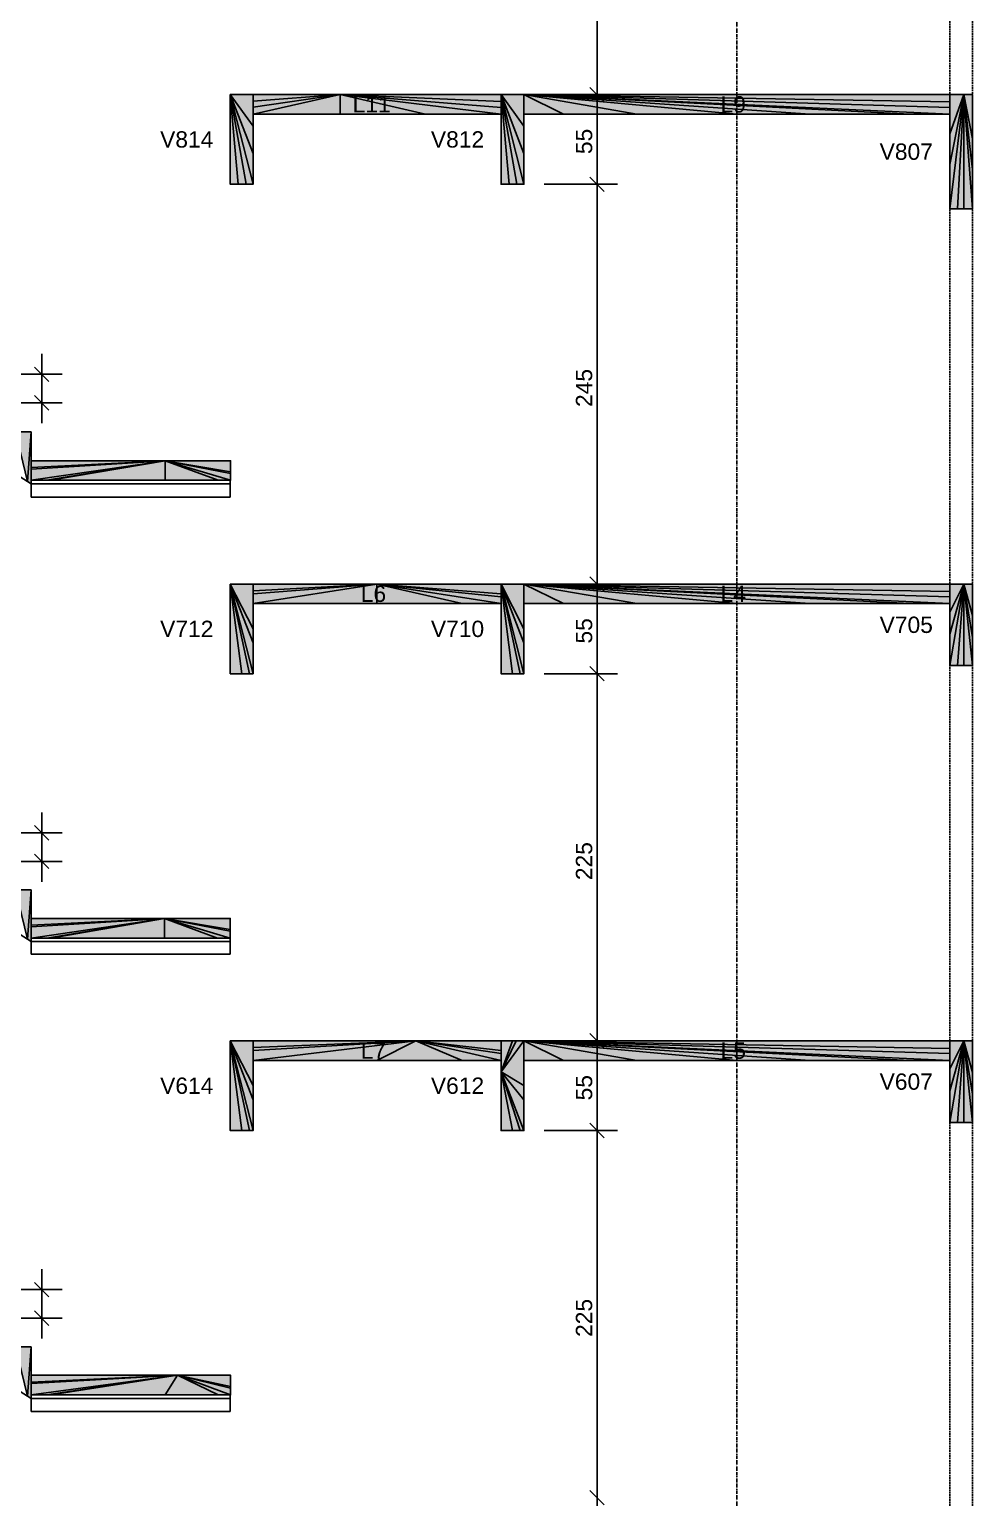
# Model space of a CAD drawing. Extents: x 37185 to 43130, y -8131 to -3926.
# Drawn here: x 38043 to 38429, y -5279 to -4679 of the extents above; entities that cross this region are included whole.
import ezdxf

# ---------------------------------------------------------------- set-up
doc = ezdxf.new("R2010")
doc.units = 0
doc.header["$MEASUREMENT"] = 0
doc.linetypes.add('ESTILO_TQS_0001', pattern=[1, 0.7, -0.3])
doc.linetypes.add('ESTILO_TQS_0004', pattern=[1.12, 0.5, -0.2, 0.01, -0.2, 0.01, -0.2])
for name, color, linetype in [('48', 4, 'CONTINUOUS'), ('52', 3, 'CONTINUOUS'), ('68', 4, 'CONTINUOUS'), ('70', 160, 'CONTINUOUS'), ('74', 2, 'CONTINUOUS'), ('75', 9, 'CONTINUOUS'), ('96', 252, 'CONTINUOUS')]:
    doc.layers.add(name, color=color, linetype=linetype)
doc.styles.add('TQS_ARIAL', font='arial.ttf')

msp = doc.modelspace()

# ---------------------------------------------------------------- linework, layer by layer
at = {"layer": '48', "linetype": 'Continuous'}
for p, q in [((38125.29, -4864.35), (38043.96, -4864.35)), ((38043.96, -4864.35), (38043.96, -4869.74)), ((38043.96, -4864.35), (38125.29, -4864.35)), ((38125.29, -4864.35), (38125.29, -4862.89)), ((38125.29, -4869.74), (38125.29, -4864.35)), ((38043.96, -4869.74), (38088, -4869.74)), ((38088, -4869.74), (38125.29, -4869.74)), ((38125.29, -5051.39), (38043.96, -5051.39)), ((38043.96, -5051.39), (38043.96, -5056.53)), ((38043.96, -5051.39), (38125.29, -5051.39)), ((38125.29, -5051.39), (38125.29, -5049.95)), ((38125.29, -5056.53), (38125.29, -5051.39)), ((38043.96, -5056.53), (38089.46, -5056.53)), ((38089.46, -5056.53), (38125.29, -5056.53)), ((38125.29, -5238.05), (38125.29, -5236.62)), ((38125.29, -5238.05), (38043.96, -5238.05)), ((38043.96, -5238.05), (38043.96, -5243.4)), ((38043.96, -5238.05), (38125.29, -5238.05)), ((38043.96, -5243.4), (38088, -5243.4)), ((38088, -5243.4), (38125.29, -5243.4)), ((38125.29, -5243.4), (38125.29, -5238.05))]:
    msp.add_line(p, q, dxfattribs=at)
at = {"layer": '52', "linetype": 'Continuous'}
for points in [[(38428.63, -4705.29), (38425.01, -4705.29), (38419.29, -4705.29), (38245.27, -4705.29), (38235.94, -4705.29), (38170.21, -4705.29), (38134.63, -4705.29), (38125.29, -4705.29)], [(38125.29, -4705.29), (38125.29, -4741.95)], [(38428.63, -4751.95), (38428.63, -4735.89), (38428.63, -4723.35), (38428.63, -4705.29)], [(38134.63, -4741.95), (38134.63, -4729.33), (38134.63, -4718.16), (38134.63, -4713.29)], [(38134.63, -4713.29), (38170.21, -4713.29), (38205.08, -4713.29), (38235.94, -4713.29)], [(38235.94, -4713.29), (38235.94, -4741.95)], [(38245.27, -4741.95), (38245.27, -4729.33), (38245.27, -4718.16), (38245.27, -4713.29)], [(38245.27, -4713.29), (38261.49, -4713.29), (38291.44, -4713.29), (38332.29, -4713.29), (38362.23, -4713.29), (38403.08, -4713.29), (38419.29, -4713.29)], [(38419.29, -4713.29), (38419.29, -4721.35), (38419.29, -4733.89), (38419.29, -4751.95)], [(38125.29, -4741.95), (38128.57, -4741.95), (38131.78, -4741.95), (38134.63, -4741.95)], [(38235.94, -4741.95), (38239.22, -4741.95), (38242.43, -4741.95), (38245.27, -4741.95)], [(38419.29, -4751.95), (38422.5, -4751.95), (38425.01, -4751.95), (38428.63, -4751.95)], [(37969.29, -4817.29), (37979.97, -4824.02), (37987.96, -4829.05), (37998.64, -4835.78), (38006.63, -4840.82), (38017.32, -4847.56), (38023.74, -4851.61), (38025.29, -4852.58), (38036, -4859.33), (38042.42, -4863.38), (38043.96, -4864.35)], [(38043.96, -4843.13), (38037.53, -4843.13), (38036, -4843.13), (38025.29, -4843.13)], [(38043.96, -4854.89), (38043.96, -4843.13)], [(38125.43, -4854.89), (38098.62, -4854.89), (38043.96, -4854.89)], [(38125.43, -4862.89), (38125.43, -4860.14), (38125.43, -4859.49), (38125.43, -4854.89)], [(38043.96, -4862.89), (38050.38, -4862.89), (38051.91, -4862.89), (38098.62, -4862.89), (38120.3, -4862.89), (38125.29, -4862.89), (38125.43, -4862.89)], [(38043.96, -4864.35), (38043.96, -4862.89)], [(38428.63, -4905.29), (38425.01, -4905.29), (38419.29, -4905.29), (38245.27, -4905.29), (38235.94, -4905.29), (38185.15, -4905.29), (38134.63, -4905.29), (38125.29, -4905.29)], [(38125.29, -4905.29), (38125.29, -4941.95)], [(38428.63, -4938.62), (38428.63, -4927.15), (38428.63, -4918.19), (38428.63, -4905.29)], [(38134.63, -4941.95), (38134.63, -4929.33), (38134.63, -4923.57), (38134.63, -4913.29)], [(38134.63, -4913.29), (38185.15, -4913.29), (38220.02, -4913.29), (38235.94, -4913.29)], [(38235.94, -4913.29), (38235.94, -4941.95)], [(38245.27, -4941.95), (38245.27, -4929.33), (38245.27, -4923.57), (38245.27, -4913.29)], [(38245.27, -4913.29), (38261.49, -4913.29), (38291.44, -4913.29), (38332.29, -4913.29), (38362.23, -4913.29), (38403.08, -4913.29), (38419.29, -4913.29)], [(38419.29, -4913.29), (38419.29, -4916.76), (38419.29, -4925.72), (38419.29, -4938.62)], [(38125.29, -4941.95), (38129.95, -4941.95), (38133.16, -4941.95), (38134.63, -4941.95)], [(38235.94, -4941.95), (38240.6, -4941.95), (38243.81, -4941.95), (38245.27, -4941.95)], [(38419.29, -4938.62), (38422.5, -4938.62), (38425.01, -4938.62), (38428.63, -4938.62)], [(37969.29, -5004.72), (37979.97, -5011.39), (37986.39, -5015.41), (37987.96, -5016.39), (37998.64, -5023.06), (38005.06, -5027.08), (38006.63, -5028.05), (38017.3, -5034.73), (38023.73, -5038.74), (38025.29, -5039.72), (38035.97, -5046.39), (38042.39, -5050.41), (38043.96, -5051.39)], [(38043.96, -5030.29), (38037.53, -5030.29), (38035.97, -5030.29), (38025.29, -5030.29)], [(38043.96, -5041.95), (38043.96, -5030.29)], [(38125.29, -5041.95), (38098.47, -5041.95), (38043.96, -5041.95)], [(38125.29, -5049.95), (38125.29, -5047.2), (38125.29, -5046.53), (38125.29, -5041.95)], [(38043.96, -5049.95), (38050.38, -5049.95), (38051.95, -5049.95), (38098.47, -5049.95), (38120.04, -5049.95), (38125.29, -5049.95)], [(38043.96, -5051.39), (38043.96, -5049.95)], [(38428.63, -5091.95), (38425.01, -5091.95), (38419.29, -5091.95), (38245.27, -5091.95), (38242.06, -5091.95), (38240.6, -5091.95), (38235.94, -5091.95), (38201.07, -5091.95), (38134.63, -5091.95), (38125.29, -5091.95)], [(38125.29, -5091.95), (38125.29, -5128.62)], [(38428.63, -5125.29), (38428.63, -5113.81), (38428.63, -5104.86), (38428.63, -5091.95)], [(38134.63, -5128.62), (38134.63, -5116), (38134.63, -5110.24), (38134.63, -5099.95)], [(38134.63, -5099.95), (38185.15, -5099.95), (38220.02, -5099.95), (38235.94, -5099.95)], [(38235.94, -5099.95), (38235.94, -5104.57), (38235.94, -5128.62)], [(38245.27, -5128.62), (38245.27, -5116), (38245.27, -5110.24), (38245.27, -5099.95)], [(38245.27, -5099.95), (38261.49, -5099.95), (38291.44, -5099.95), (38332.29, -5099.95), (38362.23, -5099.95), (38403.08, -5099.95), (38419.29, -5099.95)], [(38419.29, -5099.95), (38419.29, -5103.42), (38419.29, -5112.38), (38419.29, -5125.29)], [(38125.29, -5128.62), (38129.95, -5128.62), (38133.16, -5128.62), (38134.63, -5128.62)], [(38235.94, -5128.62), (38240.6, -5128.62), (38243.81, -5128.62), (38245.27, -5128.62)], [(38419.29, -5125.29), (38422.5, -5125.29), (38425.01, -5125.29), (38428.63, -5125.29)], [(37969.29, -5191.39), (37979.98, -5198.07), (37986.43, -5202.1), (37987.96, -5203.05), (37998.65, -5209.73), (38006.63, -5214.72), (38017.32, -5221.41), (38025.29, -5226.39), (38036, -5233.08), (38042.44, -5237.1), (38043.96, -5238.05)], [(38043.96, -5216.95), (38037.52, -5216.95), (38036, -5216.95), (38025.29, -5216.95)], [(38043.96, -5228.62), (38043.96, -5216.95)], [(38125.43, -5228.62), (38103.75, -5228.62), (38043.96, -5228.62)], [(38125.43, -5236.62), (38125.43, -5233.87), (38125.43, -5233.21), (38125.43, -5228.62)], [(38043.96, -5236.62), (38050.38, -5236.62), (38051.91, -5236.62), (38098.62, -5236.62), (38120.3, -5236.62), (38125.29, -5236.62), (38125.43, -5236.62)], [(38043.96, -5238.05), (38043.96, -5236.62)]]:
    msp.add_lwpolyline(points, dxfattribs=at)
at = {"layer": '68', "linetype": 'ESTILO_TQS_0001'}
for p, q in [((38419.29, -7595.96), (38419.29, -4431.95)), ((38428.63, -7595.96), (38428.63, -4431.95))]:
    msp.add_line(p, q, dxfattribs=at)
at = {"layer": '70', "linetype": 'ESTILO_TQS_0004'}
msp.add_line((38332.29, -4145.29), (38332.29, -7832.62), dxfattribs=at)
at = {"layer": '75', "linetype": 'Continuous'}
for p, q in [((38275.17, -4713.62), (38275.17, -4518.29)), ((38275.17, -4750.29), (38275.17, -4696.95)), ((38278.12, -4708.23), (38272.23, -4702.34)), ((38278.12, -4708.23), (38272.23, -4702.34)), ((38259.36, -4705.29), (38259.36, -4705.29)), ((38259.36, -4705.29), (38259.36, -4705.29)), ((38267.69, -4705.29), (38283.51, -4705.29)), ((38267.69, -4705.29), (38283.51, -4705.29)), ((38275.17, -4913.62), (38275.17, -4733.62)), ((38278.12, -4744.9), (38272.23, -4739.01)), ((38278.12, -4744.9), (38272.23, -4739.01)), ((38245.27, -4741.95), (38245.27, -4741.95)), ((38245.27, -4741.95), (38245.27, -4741.95)), ((38253.61, -4741.95), (38283.51, -4741.95)), ((38253.61, -4741.95), (38283.51, -4741.95)), ((38048.24, -4811.26), (38048.24, -4839.6)), ((38045.29, -4816.65), (38051.18, -4822.54)), ((38014.96, -4819.6), (38056.57, -4819.6)), ((38045.29, -4828.32), (38051.18, -4834.21)), ((38033.63, -4831.26), (38056.57, -4831.26)), ((38275.17, -4950.29), (38275.17, -4896.95)), ((38245.27, -4905.29), (38245.27, -4905.29)), ((38245.27, -4905.29), (38245.27, -4905.29)), ((38253.61, -4905.29), (38283.51, -4905.29)), ((38253.61, -4905.29), (38283.51, -4905.29)), ((38278.12, -4908.23), (38272.23, -4902.34)), ((38278.12, -4908.23), (38272.23, -4902.34)), ((38275.17, -5100.29), (38275.17, -4933.62)), ((38245.27, -4941.95), (38245.27, -4941.95)), ((38245.27, -4941.95), (38245.27, -4941.95)), ((38253.61, -4941.95), (38283.51, -4941.95)), ((38253.61, -4941.95), (38283.51, -4941.95)), ((38278.12, -4944.9), (38272.23, -4939.01)), ((38278.12, -4944.9), (38272.23, -4939.01)), ((38048.24, -4998.62), (38048.24, -5026.95)), ((38014.96, -5006.95), (38056.57, -5006.95)), ((38045.29, -5004.01), (38051.18, -5009.9)), ((38045.29, -5015.67), (38051.18, -5021.57)), ((38033.63, -5018.62), (38056.57, -5018.62)), ((38275.17, -5136.95), (38275.17, -5083.62)), ((38245.27, -5091.95), (38245.27, -5091.95)), ((38245.27, -5091.95), (38245.27, -5091.95)), ((38253.61, -5091.95), (38283.51, -5091.95)), ((38253.61, -5091.95), (38283.51, -5091.95)), ((38278.12, -5094.9), (38272.23, -5089.01)), ((38278.12, -5094.9), (38272.23, -5089.01)), ((38275.17, -5286.95), (38275.17, -5120.29)), ((38245.27, -5128.62), (38245.27, -5128.62)), ((38245.27, -5128.62), (38245.27, -5128.62)), ((38253.61, -5128.62), (38283.51, -5128.62)), ((38253.61, -5128.62), (38283.51, -5128.62)), ((38278.12, -5131.56), (38272.23, -5125.67)), ((38278.12, -5131.56), (38272.23, -5125.67)), ((38048.24, -5185.29), (38048.24, -5213.62)), ((38014.96, -5193.62), (38056.57, -5193.62)), ((38045.29, -5190.67), (38051.18, -5196.56)), ((38033.63, -5205.29), (38056.57, -5205.29)), ((38045.29, -5202.34), (38051.18, -5208.23)), ((38275.17, -5323.62), (38275.17, -5270.29)), ((38278.12, -5281.57), (38272.23, -5275.67)), ((38278.12, -5281.57), (38272.23, -5275.67))]:
    msp.add_line(p, q, dxfattribs=at)
at = {"layer": '96', "linetype": 'Continuous'}
for points in [[(38125.29, -4705.29), (38125.29, -4741.95), (38128.57, -4741.95), (38125.29, -4705.29)], [(38125.29, -4705.29), (38128.57, -4741.95), (38131.78, -4741.95), (38125.29, -4705.29)], [(38125.29, -4705.29), (38131.78, -4741.95), (38134.63, -4741.95), (38125.29, -4705.29)], [(38125.29, -4705.29), (38134.63, -4741.95), (38134.63, -4729.33), (38125.29, -4705.29)], [(38125.29, -4705.29), (38134.63, -4729.33), (38134.63, -4718.16), (38125.29, -4705.29)], [(38125.29, -4705.29), (38134.63, -4718.16), (38134.63, -4705.29), (38125.29, -4705.29)], [(38170.21, -4705.29), (38134.63, -4705.29), (38134.63, -4708.04), (38170.21, -4705.29)], [(38170.21, -4705.29), (38134.63, -4708.04), (38134.63, -4710.48), (38170.21, -4705.29)], [(38170.21, -4705.29), (38134.63, -4710.48), (38134.63, -4713.29), (38170.21, -4705.29)], [(38170.21, -4705.29), (38134.63, -4713.29), (38170.21, -4713.29), (38170.21, -4705.29)], [(38170.21, -4705.29), (38170.21, -4713.29), (38205.08, -4713.29), (38170.21, -4705.29)], [(38170.21, -4705.29), (38205.08, -4713.29), (38235.94, -4713.29), (38170.21, -4705.29)], [(38170.21, -4705.29), (38235.94, -4713.29), (38235.94, -4710.53), (38170.21, -4705.29)], [(38170.21, -4705.29), (38235.94, -4710.53), (38235.94, -4708.1), (38170.21, -4705.29)], [(38170.21, -4705.29), (38235.94, -4708.1), (38235.94, -4705.29), (38170.21, -4705.29)], [(38235.94, -4705.29), (38235.94, -4741.95), (38239.22, -4741.95), (38235.94, -4705.29)], [(38235.94, -4705.29), (38239.22, -4741.95), (38242.43, -4741.95), (38235.94, -4705.29)], [(38235.94, -4705.29), (38242.43, -4741.95), (38245.27, -4741.95), (38235.94, -4705.29)], [(38235.94, -4705.29), (38245.27, -4741.95), (38245.27, -4729.33), (38235.94, -4705.29)], [(38235.94, -4705.29), (38245.27, -4729.33), (38245.27, -4718.16), (38235.94, -4705.29)], [(38235.94, -4705.29), (38245.27, -4718.16), (38245.27, -4705.29), (38235.94, -4705.29)], [(38245.27, -4705.29), (38245.27, -4713.29), (38261.49, -4713.29), (38245.27, -4705.29)], [(38245.27, -4705.29), (38261.49, -4713.29), (38291.44, -4713.29), (38245.27, -4705.29)], [(38245.27, -4705.29), (38291.44, -4713.29), (38332.29, -4713.29), (38245.27, -4705.29)], [(38245.27, -4705.29), (38332.29, -4713.29), (38362.23, -4713.29), (38245.27, -4705.29)], [(38245.27, -4705.29), (38362.23, -4713.29), (38403.08, -4713.29), (38245.27, -4705.29)], [(38245.27, -4705.29), (38403.08, -4713.29), (38419.29, -4713.29), (38245.27, -4705.29)], [(38245.27, -4705.29), (38419.29, -4713.29), (38419.29, -4710.53), (38245.27, -4705.29)], [(38245.27, -4705.29), (38419.29, -4710.53), (38419.29, -4708.27), (38245.27, -4705.29)], [(38245.27, -4705.29), (38419.29, -4708.27), (38419.29, -4705.29), (38245.27, -4705.29)], [(38425.01, -4705.29), (38419.29, -4705.29), (38419.29, -4721.35), (38425.01, -4705.29)], [(38425.01, -4705.29), (38419.29, -4721.35), (38419.29, -4733.89), (38425.01, -4705.29)], [(38425.01, -4705.29), (38419.29, -4733.89), (38419.29, -4751.95), (38425.01, -4705.29)], [(38425.01, -4705.29), (38419.29, -4751.95), (38422.5, -4751.95), (38425.01, -4705.29)], [(38425.01, -4705.29), (38422.5, -4751.95), (38425.01, -4751.95), (38425.01, -4705.29)], [(38425.01, -4705.29), (38425.01, -4751.95), (38428.63, -4751.95), (38425.01, -4705.29)], [(38425.01, -4705.29), (38428.63, -4751.95), (38428.63, -4735.89), (38425.01, -4705.29)], [(38425.01, -4705.29), (38428.63, -4735.89), (38428.63, -4723.35), (38425.01, -4705.29)], [(38425.01, -4705.29), (38428.63, -4723.35), (38428.63, -4705.29), (38425.01, -4705.29)], [(38043.96, -4843.13), (38037.53, -4843.13), (38042.42, -4863.38), (38043.96, -4843.13)], [(38043.96, -4843.13), (38042.42, -4863.38), (38043.96, -4864.35), (38043.96, -4843.13)], [(38098.62, -4854.89), (38043.96, -4854.89), (38043.96, -4857.65), (38098.62, -4854.89)], [(38098.62, -4854.89), (38043.96, -4857.65), (38043.96, -4858.3), (38098.62, -4854.89)], [(38098.62, -4854.89), (38043.96, -4858.3), (38043.96, -4862.89), (38098.62, -4854.89)], [(38098.62, -4854.89), (38043.96, -4862.89), (38050.38, -4862.89), (38098.62, -4854.89)], [(38098.62, -4854.89), (38050.38, -4862.89), (38051.91, -4862.89), (38098.62, -4854.89)], [(38098.62, -4854.89), (38051.91, -4862.89), (38098.62, -4862.89), (38098.62, -4854.89)], [(38098.62, -4854.89), (38098.62, -4862.89), (38120.3, -4862.89), (38098.62, -4854.89)], [(38098.62, -4854.89), (38120.3, -4862.89), (38125.43, -4862.89), (38098.62, -4854.89)], [(38098.62, -4854.89), (38125.43, -4862.89), (38125.43, -4860.14), (38098.62, -4854.89)], [(38098.62, -4854.89), (38125.43, -4860.14), (38125.43, -4859.49), (38098.62, -4854.89)], [(38098.62, -4854.89), (38125.43, -4859.49), (38125.43, -4854.89), (38098.62, -4854.89)], [(38125.29, -4905.29), (38125.29, -4941.95), (38129.95, -4941.95), (38125.29, -4905.29)], [(38125.29, -4905.29), (38129.95, -4941.95), (38133.16, -4941.95), (38125.29, -4905.29)], [(38125.29, -4905.29), (38133.16, -4941.95), (38134.63, -4941.95), (38125.29, -4905.29)], [(38125.29, -4905.29), (38134.63, -4941.95), (38134.63, -4929.33), (38125.29, -4905.29)], [(38125.29, -4905.29), (38134.63, -4929.33), (38134.63, -4923.57), (38125.29, -4905.29)], [(38125.29, -4905.29), (38134.63, -4923.57), (38134.63, -4905.29), (38125.29, -4905.29)], [(38185.15, -4905.29), (38134.63, -4905.29), (38134.63, -4908.04), (38185.15, -4905.29)], [(38185.15, -4905.29), (38134.63, -4908.04), (38134.63, -4909.3), (38185.15, -4905.29)], [(38185.15, -4905.29), (38134.63, -4909.3), (38134.63, -4913.29), (38185.15, -4905.29)], [(38185.15, -4905.29), (38134.63, -4913.29), (38185.15, -4913.29), (38185.15, -4905.29)], [(38185.15, -4905.29), (38185.15, -4913.29), (38220.02, -4913.29), (38185.15, -4905.29)], [(38185.15, -4905.29), (38220.02, -4913.29), (38235.94, -4913.29), (38185.15, -4905.29)], [(38185.15, -4905.29), (38235.94, -4913.29), (38235.94, -4910.53), (38185.15, -4905.29)], [(38185.15, -4905.29), (38235.94, -4910.53), (38235.94, -4909.28), (38185.15, -4905.29)], [(38185.15, -4905.29), (38235.94, -4909.28), (38235.94, -4905.29), (38185.15, -4905.29)], [(38235.94, -4905.29), (38235.94, -4941.95), (38240.6, -4941.95), (38235.94, -4905.29)], [(38235.94, -4905.29), (38240.6, -4941.95), (38243.81, -4941.95), (38235.94, -4905.29)], [(38235.94, -4905.29), (38243.81, -4941.95), (38245.27, -4941.95), (38235.94, -4905.29)], [(38235.94, -4905.29), (38245.27, -4941.95), (38245.27, -4929.33), (38235.94, -4905.29)], [(38235.94, -4905.29), (38245.27, -4929.33), (38245.27, -4923.57), (38235.94, -4905.29)], [(38235.94, -4905.29), (38245.27, -4923.57), (38245.27, -4905.29), (38235.94, -4905.29)], [(38245.27, -4905.29), (38245.27, -4913.29), (38261.49, -4913.29), (38245.27, -4905.29)], [(38245.27, -4905.29), (38261.49, -4913.29), (38291.44, -4913.29), (38245.27, -4905.29)], [(38245.27, -4905.29), (38291.44, -4913.29), (38332.29, -4913.29), (38245.27, -4905.29)], [(38245.27, -4905.29), (38332.29, -4913.29), (38362.23, -4913.29), (38245.27, -4905.29)], [(38245.27, -4905.29), (38362.23, -4913.29), (38403.08, -4913.29), (38245.27, -4905.29)], [(38245.27, -4905.29), (38403.08, -4913.29), (38419.29, -4913.29), (38245.27, -4905.29)], [(38245.27, -4905.29), (38419.29, -4913.29), (38419.29, -4910.53), (38245.27, -4905.29)], [(38245.27, -4905.29), (38419.29, -4910.53), (38419.29, -4908.38), (38245.27, -4905.29)], [(38245.27, -4905.29), (38419.29, -4908.38), (38419.29, -4905.29), (38245.27, -4905.29)], [(38425.01, -4905.29), (38419.29, -4905.29), (38419.29, -4916.76), (38425.01, -4905.29)], [(38425.01, -4905.29), (38419.29, -4916.76), (38419.29, -4925.72), (38425.01, -4905.29)], [(38425.01, -4905.29), (38419.29, -4925.72), (38419.29, -4938.62), (38425.01, -4905.29)], [(38425.01, -4905.29), (38419.29, -4938.62), (38422.5, -4938.62), (38425.01, -4905.29)], [(38425.01, -4905.29), (38422.5, -4938.62), (38425.01, -4938.62), (38425.01, -4905.29)], [(38425.01, -4905.29), (38425.01, -4938.62), (38428.63, -4938.62), (38425.01, -4905.29)], [(38425.01, -4905.29), (38428.63, -4938.62), (38428.63, -4927.15), (38425.01, -4905.29)], [(38425.01, -4905.29), (38428.63, -4927.15), (38428.63, -4918.19), (38425.01, -4905.29)], [(38425.01, -4905.29), (38428.63, -4918.19), (38428.63, -4905.29), (38425.01, -4905.29)], [(38043.96, -5030.29), (38037.53, -5030.29), (38042.39, -5050.41), (38043.96, -5030.29)], [(38043.96, -5030.29), (38042.39, -5050.41), (38043.96, -5051.39), (38043.96, -5030.29)], [(38098.47, -5041.95), (38043.96, -5041.95), (38043.96, -5044.71), (38098.47, -5041.95)], [(38098.47, -5041.95), (38043.96, -5044.71), (38043.96, -5045.38), (38098.47, -5041.95)], [(38098.47, -5041.95), (38043.96, -5045.38), (38043.96, -5049.95), (38098.47, -5041.95)], [(38098.47, -5041.95), (38043.96, -5049.95), (38050.38, -5049.95), (38098.47, -5041.95)], [(38098.47, -5041.95), (38050.38, -5049.95), (38051.95, -5049.95), (38098.47, -5041.95)], [(38098.47, -5041.95), (38051.95, -5049.95), (38098.47, -5049.95), (38098.47, -5041.95)], [(38098.47, -5041.95), (38098.47, -5049.95), (38120.04, -5049.95), (38098.47, -5041.95)], [(38098.47, -5041.95), (38120.04, -5049.95), (38125.29, -5049.95), (38098.47, -5041.95)], [(38098.47, -5041.95), (38125.29, -5049.95), (38125.29, -5047.2), (38098.47, -5041.95)], [(38098.47, -5041.95), (38125.29, -5047.2), (38125.29, -5046.53), (38098.47, -5041.95)], [(38098.47, -5041.95), (38125.29, -5046.53), (38125.29, -5041.95), (38098.47, -5041.95)], [(38125.29, -5091.95), (38125.29, -5128.62), (38129.95, -5128.62), (38125.29, -5091.95)], [(38125.29, -5091.95), (38129.95, -5128.62), (38133.16, -5128.62), (38125.29, -5091.95)], [(38125.29, -5091.95), (38133.16, -5128.62), (38134.63, -5128.62), (38125.29, -5091.95)], [(38125.29, -5091.95), (38134.63, -5128.62), (38134.63, -5116), (38125.29, -5091.95)], [(38125.29, -5091.95), (38134.63, -5116), (38134.63, -5110.24), (38125.29, -5091.95)], [(38125.29, -5091.95), (38134.63, -5110.24), (38134.63, -5091.95), (38125.29, -5091.95)], [(38201.07, -5091.95), (38134.63, -5091.95), (38134.63, -5094.71), (38201.07, -5091.95)], [(38201.07, -5091.95), (38134.63, -5094.71), (38134.63, -5095.96), (38201.07, -5091.95)], [(38201.07, -5091.95), (38134.63, -5095.96), (38134.63, -5099.95), (38201.07, -5091.95)], [(38201.07, -5091.95), (38134.63, -5099.95), (38185.15, -5099.95), (38201.07, -5091.95)], [(38201.07, -5091.95), (38185.15, -5099.95), (38220.02, -5099.95), (38201.07, -5091.95)], [(38201.07, -5091.95), (38220.02, -5099.95), (38235.94, -5099.95), (38201.07, -5091.95)], [(38201.07, -5091.95), (38235.94, -5099.95), (38235.94, -5097.2), (38201.07, -5091.95)], [(38201.07, -5091.95), (38235.94, -5097.2), (38235.94, -5095.94), (38201.07, -5091.95)], [(38201.07, -5091.95), (38235.94, -5095.94), (38235.94, -5091.95), (38201.07, -5091.95)], [(38235.94, -5104.57), (38245.27, -5110.24), (38245.27, -5091.95), (38235.94, -5104.57)], [(38235.94, -5104.57), (38245.27, -5091.95), (38242.06, -5091.95), (38235.94, -5104.57)], [(38235.94, -5104.57), (38242.06, -5091.95), (38240.6, -5091.95), (38235.94, -5104.57)], [(38235.94, -5104.57), (38240.6, -5091.95), (38235.94, -5091.95), (38235.94, -5104.57)], [(38245.27, -5091.95), (38245.27, -5099.95), (38261.49, -5099.95), (38245.27, -5091.95)], [(38245.27, -5091.95), (38261.49, -5099.95), (38291.44, -5099.95), (38245.27, -5091.95)], [(38245.27, -5091.95), (38291.44, -5099.95), (38332.29, -5099.95), (38245.27, -5091.95)], [(38245.27, -5091.95), (38332.29, -5099.95), (38362.23, -5099.95), (38245.27, -5091.95)], [(38245.27, -5091.95), (38362.23, -5099.95), (38403.08, -5099.95), (38245.27, -5091.95)], [(38245.27, -5091.95), (38403.08, -5099.95), (38419.29, -5099.95), (38245.27, -5091.95)], [(38245.27, -5091.95), (38419.29, -5099.95), (38419.29, -5097.2), (38245.27, -5091.95)], [(38245.27, -5091.95), (38419.29, -5097.2), (38419.29, -5095.05), (38245.27, -5091.95)], [(38245.27, -5091.95), (38419.29, -5095.05), (38419.29, -5091.95), (38245.27, -5091.95)], [(38425.01, -5091.95), (38419.29, -5091.95), (38419.29, -5103.42), (38425.01, -5091.95)], [(38425.01, -5091.95), (38419.29, -5103.42), (38419.29, -5112.38), (38425.01, -5091.95)], [(38425.01, -5091.95), (38419.29, -5112.38), (38419.29, -5125.29), (38425.01, -5091.95)], [(38425.01, -5091.95), (38419.29, -5125.29), (38422.5, -5125.29), (38425.01, -5091.95)], [(38425.01, -5091.95), (38422.5, -5125.29), (38425.01, -5125.29), (38425.01, -5091.95)], [(38425.01, -5091.95), (38425.01, -5125.29), (38428.63, -5125.29), (38425.01, -5091.95)], [(38425.01, -5091.95), (38428.63, -5125.29), (38428.63, -5113.81), (38425.01, -5091.95)], [(38425.01, -5091.95), (38428.63, -5113.81), (38428.63, -5104.86), (38425.01, -5091.95)], [(38425.01, -5091.95), (38428.63, -5104.86), (38428.63, -5091.95), (38425.01, -5091.95)], [(38235.94, -5104.57), (38235.94, -5128.62), (38240.6, -5128.62), (38235.94, -5104.57)], [(38235.94, -5104.57), (38240.6, -5128.62), (38243.81, -5128.62), (38235.94, -5104.57)], [(38235.94, -5104.57), (38243.81, -5128.62), (38245.27, -5128.62), (38235.94, -5104.57)], [(38235.94, -5104.57), (38245.27, -5128.62), (38245.27, -5116), (38235.94, -5104.57)], [(38235.94, -5104.57), (38245.27, -5116), (38245.27, -5110.24), (38235.94, -5104.57)], [(38043.96, -5216.95), (38037.52, -5216.95), (38042.44, -5237.1), (38043.96, -5216.95)], [(38043.96, -5216.95), (38042.44, -5237.1), (38043.96, -5238.05), (38043.96, -5216.95)], [(38103.75, -5228.62), (38043.96, -5228.62), (38043.96, -5231.37), (38103.75, -5228.62)], [(38103.75, -5228.62), (38043.96, -5231.37), (38043.96, -5232.02), (38103.75, -5228.62)], [(38103.75, -5228.62), (38043.96, -5232.02), (38043.96, -5236.62), (38103.75, -5228.62)], [(38103.75, -5228.62), (38043.96, -5236.62), (38050.38, -5236.62), (38103.75, -5228.62)], [(38103.75, -5228.62), (38050.38, -5236.62), (38051.91, -5236.62), (38103.75, -5228.62)], [(38103.75, -5228.62), (38051.91, -5236.62), (38098.62, -5236.62), (38103.75, -5228.62)], [(38103.75, -5228.62), (38098.62, -5236.62), (38120.3, -5236.62), (38103.75, -5228.62)], [(38103.75, -5228.62), (38120.3, -5236.62), (38125.43, -5236.62), (38103.75, -5228.62)], [(38103.75, -5228.62), (38125.43, -5236.62), (38125.43, -5233.87), (38103.75, -5228.62)], [(38103.75, -5228.62), (38125.43, -5233.87), (38125.43, -5233.21), (38103.75, -5228.62)], [(38103.75, -5228.62), (38125.43, -5233.21), (38125.43, -5228.62), (38103.75, -5228.62)]]:
    msp.add_lwpolyline(points, dxfattribs=at)
for points in [[(38125.29, -4705.29), (38125.29, -4741.95), (38128.57, -4741.95)], [(38125.29, -4705.29), (38128.57, -4741.95), (38125.29, -4705.29)], [(38125.29, -4705.29), (38128.57, -4741.95), (38131.78, -4741.95)], [(38125.29, -4705.29), (38131.78, -4741.95), (38125.29, -4705.29)], [(38125.29, -4705.29), (38131.78, -4741.95), (38134.63, -4741.95)], [(38125.29, -4705.29), (38134.63, -4741.95), (38125.29, -4705.29)], [(38125.29, -4705.29), (38134.63, -4741.95), (38134.63, -4729.33)], [(38125.29, -4705.29), (38134.63, -4729.33), (38125.29, -4705.29)], [(38125.29, -4705.29), (38134.63, -4729.33), (38134.63, -4718.16)], [(38125.29, -4705.29), (38134.63, -4718.16), (38125.29, -4705.29)], [(38125.29, -4705.29), (38134.63, -4718.16), (38134.63, -4705.29)], [(38125.29, -4705.29), (38134.63, -4705.29), (38125.29, -4705.29)], [(38170.21, -4705.29), (38134.63, -4705.29), (38134.63, -4708.04)], [(38170.21, -4705.29), (38134.63, -4708.04), (38170.21, -4705.29)], [(38170.21, -4705.29), (38134.63, -4708.04), (38134.63, -4710.48)], [(38170.21, -4705.29), (38134.63, -4710.48), (38170.21, -4705.29)], [(38170.21, -4705.29), (38134.63, -4710.48), (38134.63, -4713.29)], [(38170.21, -4705.29), (38134.63, -4713.29), (38170.21, -4705.29)], [(38170.21, -4705.29), (38134.63, -4713.29), (38170.21, -4713.29)], [(38170.21, -4705.29), (38170.21, -4713.29), (38170.21, -4705.29)], [(38170.21, -4705.29), (38170.21, -4713.29), (38205.08, -4713.29)], [(38170.21, -4705.29), (38205.08, -4713.29), (38170.21, -4705.29)], [(38170.21, -4705.29), (38205.08, -4713.29), (38235.94, -4713.29)], [(38170.21, -4705.29), (38235.94, -4713.29), (38170.21, -4705.29)], [(38170.21, -4705.29), (38235.94, -4713.29), (38235.94, -4710.53)], [(38170.21, -4705.29), (38235.94, -4710.53), (38170.21, -4705.29)], [(38170.21, -4705.29), (38235.94, -4710.53), (38235.94, -4708.1)], [(38170.21, -4705.29), (38235.94, -4708.1), (38170.21, -4705.29)], [(38170.21, -4705.29), (38235.94, -4708.1), (38235.94, -4705.29)], [(38170.21, -4705.29), (38235.94, -4705.29), (38170.21, -4705.29)], [(38235.94, -4705.29), (38235.94, -4741.95), (38239.22, -4741.95)], [(38235.94, -4705.29), (38239.22, -4741.95), (38235.94, -4705.29)], [(38235.94, -4705.29), (38239.22, -4741.95), (38242.43, -4741.95)], [(38235.94, -4705.29), (38242.43, -4741.95), (38235.94, -4705.29)], [(38235.94, -4705.29), (38242.43, -4741.95), (38245.27, -4741.95)], [(38235.94, -4705.29), (38245.27, -4741.95), (38235.94, -4705.29)], [(38235.94, -4705.29), (38245.27, -4741.95), (38245.27, -4729.33)], [(38235.94, -4705.29), (38245.27, -4729.33), (38235.94, -4705.29)], [(38235.94, -4705.29), (38245.27, -4729.33), (38245.27, -4718.16)], [(38235.94, -4705.29), (38245.27, -4718.16), (38235.94, -4705.29)], [(38235.94, -4705.29), (38245.27, -4718.16), (38245.27, -4705.29)], [(38235.94, -4705.29), (38245.27, -4705.29), (38235.94, -4705.29)], [(38245.27, -4705.29), (38245.27, -4713.29), (38261.49, -4713.29)], [(38245.27, -4705.29), (38261.49, -4713.29), (38245.27, -4705.29)], [(38245.27, -4705.29), (38261.49, -4713.29), (38291.44, -4713.29)], [(38245.27, -4705.29), (38291.44, -4713.29), (38245.27, -4705.29)], [(38245.27, -4705.29), (38291.44, -4713.29), (38332.29, -4713.29)], [(38245.27, -4705.29), (38332.29, -4713.29), (38245.27, -4705.29)], [(38245.27, -4705.29), (38332.29, -4713.29), (38362.23, -4713.29)], [(38245.27, -4705.29), (38362.23, -4713.29), (38245.27, -4705.29)], [(38245.27, -4705.29), (38362.23, -4713.29), (38403.08, -4713.29)], [(38245.27, -4705.29), (38403.08, -4713.29), (38245.27, -4705.29)], [(38245.27, -4705.29), (38403.08, -4713.29), (38419.29, -4713.29)], [(38245.27, -4705.29), (38419.29, -4713.29), (38245.27, -4705.29)], [(38245.27, -4705.29), (38419.29, -4713.29), (38419.29, -4710.53)], [(38245.27, -4705.29), (38419.29, -4710.53), (38245.27, -4705.29)], [(38245.27, -4705.29), (38419.29, -4710.53), (38419.29, -4708.27)], [(38245.27, -4705.29), (38419.29, -4708.27), (38245.27, -4705.29)], [(38245.27, -4705.29), (38419.29, -4708.27), (38419.29, -4705.29)], [(38245.27, -4705.29), (38419.29, -4705.29), (38245.27, -4705.29)], [(38425.01, -4705.29), (38419.29, -4705.29), (38419.29, -4721.35)], [(38425.01, -4705.29), (38419.29, -4721.35), (38425.01, -4705.29)], [(38425.01, -4705.29), (38419.29, -4721.35), (38419.29, -4733.89)], [(38425.01, -4705.29), (38419.29, -4733.89), (38425.01, -4705.29)], [(38425.01, -4705.29), (38419.29, -4733.89), (38419.29, -4751.95)], [(38425.01, -4705.29), (38419.29, -4751.95), (38425.01, -4705.29)], [(38425.01, -4705.29), (38419.29, -4751.95), (38422.5, -4751.95)], [(38425.01, -4705.29), (38422.5, -4751.95), (38425.01, -4705.29)], [(38425.01, -4705.29), (38422.5, -4751.95), (38425.01, -4751.95)], [(38425.01, -4705.29), (38425.01, -4751.95), (38425.01, -4705.29)], [(38425.01, -4705.29), (38425.01, -4751.95), (38428.63, -4751.95)], [(38425.01, -4705.29), (38428.63, -4751.95), (38425.01, -4705.29)], [(38425.01, -4705.29), (38428.63, -4751.95), (38428.63, -4735.89)], [(38425.01, -4705.29), (38428.63, -4735.89), (38425.01, -4705.29)], [(38425.01, -4705.29), (38428.63, -4735.89), (38428.63, -4723.35)], [(38425.01, -4705.29), (38428.63, -4723.35), (38425.01, -4705.29)], [(38425.01, -4705.29), (38428.63, -4723.35), (38428.63, -4705.29)], [(38425.01, -4705.29), (38428.63, -4705.29), (38425.01, -4705.29)], [(38043.96, -4843.13), (38037.53, -4843.13), (38042.42, -4863.38)], [(38043.96, -4843.13), (38042.42, -4863.38), (38043.96, -4843.13)], [(38043.96, -4843.13), (38042.42, -4863.38), (38043.96, -4864.35)], [(38043.96, -4843.13), (38043.96, -4864.35), (38043.96, -4843.13)], [(38098.62, -4854.89), (38043.96, -4854.89), (38043.96, -4857.65)], [(38098.62, -4854.89), (38043.96, -4857.65), (38098.62, -4854.89)], [(38098.62, -4854.89), (38043.96, -4857.65), (38043.96, -4858.3)], [(38098.62, -4854.89), (38043.96, -4858.3), (38098.62, -4854.89)], [(38098.62, -4854.89), (38043.96, -4858.3), (38043.96, -4862.89)], [(38098.62, -4854.89), (38043.96, -4862.89), (38098.62, -4854.89)], [(38098.62, -4854.89), (38043.96, -4862.89), (38050.38, -4862.89)], [(38098.62, -4854.89), (38050.38, -4862.89), (38098.62, -4854.89)], [(38098.62, -4854.89), (38050.38, -4862.89), (38051.91, -4862.89)], [(38098.62, -4854.89), (38051.91, -4862.89), (38098.62, -4854.89)], [(38098.62, -4854.89), (38051.91, -4862.89), (38098.62, -4862.89)], [(38098.62, -4854.89), (38098.62, -4862.89), (38098.62, -4854.89)], [(38098.62, -4854.89), (38098.62, -4862.89), (38120.3, -4862.89)], [(38098.62, -4854.89), (38120.3, -4862.89), (38098.62, -4854.89)], [(38098.62, -4854.89), (38120.3, -4862.89), (38125.43, -4862.89)], [(38098.62, -4854.89), (38125.43, -4862.89), (38098.62, -4854.89)], [(38098.62, -4854.89), (38125.43, -4862.89), (38125.43, -4860.14)], [(38098.62, -4854.89), (38125.43, -4860.14), (38098.62, -4854.89)], [(38098.62, -4854.89), (38125.43, -4860.14), (38125.43, -4859.49)], [(38098.62, -4854.89), (38125.43, -4859.49), (38098.62, -4854.89)], [(38098.62, -4854.89), (38125.43, -4859.49), (38125.43, -4854.89)], [(38098.62, -4854.89), (38125.43, -4854.89), (38098.62, -4854.89)], [(38125.29, -4905.29), (38125.29, -4941.95), (38129.95, -4941.95)], [(38125.29, -4905.29), (38129.95, -4941.95), (38125.29, -4905.29)], [(38125.29, -4905.29), (38129.95, -4941.95), (38133.16, -4941.95)], [(38125.29, -4905.29), (38133.16, -4941.95), (38125.29, -4905.29)], [(38125.29, -4905.29), (38133.16, -4941.95), (38134.63, -4941.95)], [(38125.29, -4905.29), (38134.63, -4941.95), (38125.29, -4905.29)], [(38125.29, -4905.29), (38134.63, -4941.95), (38134.63, -4929.33)], [(38125.29, -4905.29), (38134.63, -4929.33), (38125.29, -4905.29)], [(38125.29, -4905.29), (38134.63, -4929.33), (38134.63, -4923.57)], [(38125.29, -4905.29), (38134.63, -4923.57), (38125.29, -4905.29)], [(38125.29, -4905.29), (38134.63, -4923.57), (38134.63, -4905.29)], [(38125.29, -4905.29), (38134.63, -4905.29), (38125.29, -4905.29)], [(38185.15, -4905.29), (38134.63, -4905.29), (38134.63, -4908.04)], [(38185.15, -4905.29), (38134.63, -4908.04), (38185.15, -4905.29)], [(38185.15, -4905.29), (38134.63, -4908.04), (38134.63, -4909.3)], [(38185.15, -4905.29), (38134.63, -4909.3), (38185.15, -4905.29)], [(38185.15, -4905.29), (38134.63, -4909.3), (38134.63, -4913.29)], [(38185.15, -4905.29), (38134.63, -4913.29), (38185.15, -4905.29)], [(38185.15, -4905.29), (38134.63, -4913.29), (38185.15, -4913.29)], [(38185.15, -4905.29), (38185.15, -4913.29), (38185.15, -4905.29)], [(38185.15, -4905.29), (38185.15, -4913.29), (38220.02, -4913.29)], [(38185.15, -4905.29), (38220.02, -4913.29), (38185.15, -4905.29)], [(38185.15, -4905.29), (38220.02, -4913.29), (38235.94, -4913.29)], [(38185.15, -4905.29), (38235.94, -4913.29), (38185.15, -4905.29)], [(38185.15, -4905.29), (38235.94, -4913.29), (38235.94, -4910.53)], [(38185.15, -4905.29), (38235.94, -4910.53), (38185.15, -4905.29)], [(38185.15, -4905.29), (38235.94, -4910.53), (38235.94, -4909.28)], [(38185.15, -4905.29), (38235.94, -4909.28), (38185.15, -4905.29)], [(38185.15, -4905.29), (38235.94, -4909.28), (38235.94, -4905.29)], [(38185.15, -4905.29), (38235.94, -4905.29), (38185.15, -4905.29)], [(38235.94, -4905.29), (38235.94, -4941.95), (38240.6, -4941.95)], [(38235.94, -4905.29), (38240.6, -4941.95), (38235.94, -4905.29)], [(38235.94, -4905.29), (38240.6, -4941.95), (38243.81, -4941.95)], [(38235.94, -4905.29), (38243.81, -4941.95), (38235.94, -4905.29)], [(38235.94, -4905.29), (38243.81, -4941.95), (38245.27, -4941.95)], [(38235.94, -4905.29), (38245.27, -4941.95), (38235.94, -4905.29)], [(38235.94, -4905.29), (38245.27, -4941.95), (38245.27, -4929.33)], [(38235.94, -4905.29), (38245.27, -4929.33), (38235.94, -4905.29)], [(38235.94, -4905.29), (38245.27, -4929.33), (38245.27, -4923.57)], [(38235.94, -4905.29), (38245.27, -4923.57), (38235.94, -4905.29)], [(38235.94, -4905.29), (38245.27, -4923.57), (38245.27, -4905.29)], [(38235.94, -4905.29), (38245.27, -4905.29), (38235.94, -4905.29)], [(38245.27, -4905.29), (38245.27, -4913.29), (38261.49, -4913.29)], [(38245.27, -4905.29), (38261.49, -4913.29), (38245.27, -4905.29)], [(38245.27, -4905.29), (38261.49, -4913.29), (38291.44, -4913.29)], [(38245.27, -4905.29), (38291.44, -4913.29), (38245.27, -4905.29)], [(38245.27, -4905.29), (38291.44, -4913.29), (38332.29, -4913.29)], [(38245.27, -4905.29), (38332.29, -4913.29), (38245.27, -4905.29)], [(38245.27, -4905.29), (38332.29, -4913.29), (38362.23, -4913.29)], [(38245.27, -4905.29), (38362.23, -4913.29), (38245.27, -4905.29)], [(38245.27, -4905.29), (38362.23, -4913.29), (38403.08, -4913.29)], [(38245.27, -4905.29), (38403.08, -4913.29), (38245.27, -4905.29)], [(38245.27, -4905.29), (38403.08, -4913.29), (38419.29, -4913.29)], [(38245.27, -4905.29), (38419.29, -4913.29), (38245.27, -4905.29)], [(38245.27, -4905.29), (38419.29, -4913.29), (38419.29, -4910.53)], [(38245.27, -4905.29), (38419.29, -4910.53), (38245.27, -4905.29)], [(38245.27, -4905.29), (38419.29, -4910.53), (38419.29, -4908.38)], [(38245.27, -4905.29), (38419.29, -4908.38), (38245.27, -4905.29)], [(38245.27, -4905.29), (38419.29, -4908.38), (38419.29, -4905.29)], [(38245.27, -4905.29), (38419.29, -4905.29), (38245.27, -4905.29)], [(38425.01, -4905.29), (38419.29, -4905.29), (38419.29, -4916.76)], [(38425.01, -4905.29), (38419.29, -4916.76), (38425.01, -4905.29)], [(38425.01, -4905.29), (38419.29, -4916.76), (38419.29, -4925.72)], [(38425.01, -4905.29), (38419.29, -4925.72), (38425.01, -4905.29)], [(38425.01, -4905.29), (38419.29, -4925.72), (38419.29, -4938.62)], [(38425.01, -4905.29), (38419.29, -4938.62), (38425.01, -4905.29)], [(38425.01, -4905.29), (38419.29, -4938.62), (38422.5, -4938.62)], [(38425.01, -4905.29), (38422.5, -4938.62), (38425.01, -4905.29)], [(38425.01, -4905.29), (38422.5, -4938.62), (38425.01, -4938.62)], [(38425.01, -4905.29), (38425.01, -4938.62), (38425.01, -4905.29)], [(38425.01, -4905.29), (38425.01, -4938.62), (38428.63, -4938.62)], [(38425.01, -4905.29), (38428.63, -4938.62), (38425.01, -4905.29)], [(38425.01, -4905.29), (38428.63, -4938.62), (38428.63, -4927.15)], [(38425.01, -4905.29), (38428.63, -4927.15), (38425.01, -4905.29)], [(38425.01, -4905.29), (38428.63, -4927.15), (38428.63, -4918.19)], [(38425.01, -4905.29), (38428.63, -4918.19), (38425.01, -4905.29)], [(38425.01, -4905.29), (38428.63, -4918.19), (38428.63, -4905.29)], [(38425.01, -4905.29), (38428.63, -4905.29), (38425.01, -4905.29)], [(38043.96, -5030.29), (38037.53, -5030.29), (38042.39, -5050.41)], [(38043.96, -5030.29), (38042.39, -5050.41), (38043.96, -5030.29)], [(38043.96, -5030.29), (38042.39, -5050.41), (38043.96, -5051.39)], [(38043.96, -5030.29), (38043.96, -5051.39), (38043.96, -5030.29)], [(38098.47, -5041.95), (38043.96, -5041.95), (38043.96, -5044.71)], [(38098.47, -5041.95), (38043.96, -5044.71), (38098.47, -5041.95)], [(38098.47, -5041.95), (38043.96, -5044.71), (38043.96, -5045.38)], [(38098.47, -5041.95), (38043.96, -5045.38), (38098.47, -5041.95)], [(38098.47, -5041.95), (38043.96, -5045.38), (38043.96, -5049.95)], [(38098.47, -5041.95), (38043.96, -5049.95), (38098.47, -5041.95)], [(38098.47, -5041.95), (38043.96, -5049.95), (38050.38, -5049.95)], [(38098.47, -5041.95), (38050.38, -5049.95), (38098.47, -5041.95)], [(38098.47, -5041.95), (38050.38, -5049.95), (38051.95, -5049.95)], [(38098.47, -5041.95), (38051.95, -5049.95), (38098.47, -5041.95)], [(38098.47, -5041.95), (38051.95, -5049.95), (38098.47, -5049.95)], [(38098.47, -5041.95), (38098.47, -5049.95), (38098.47, -5041.95)], [(38098.47, -5041.95), (38098.47, -5049.95), (38120.04, -5049.95)], [(38098.47, -5041.95), (38120.04, -5049.95), (38098.47, -5041.95)], [(38098.47, -5041.95), (38120.04, -5049.95), (38125.29, -5049.95)], [(38098.47, -5041.95), (38125.29, -5049.95), (38098.47, -5041.95)], [(38098.47, -5041.95), (38125.29, -5049.95), (38125.29, -5047.2)], [(38098.47, -5041.95), (38125.29, -5047.2), (38098.47, -5041.95)], [(38098.47, -5041.95), (38125.29, -5047.2), (38125.29, -5046.53)], [(38098.47, -5041.95), (38125.29, -5046.53), (38098.47, -5041.95)], [(38098.47, -5041.95), (38125.29, -5046.53), (38125.29, -5041.95)], [(38098.47, -5041.95), (38125.29, -5041.95), (38098.47, -5041.95)], [(38125.29, -5091.95), (38125.29, -5128.62), (38129.95, -5128.62)], [(38125.29, -5091.95), (38129.95, -5128.62), (38125.29, -5091.95)], [(38125.29, -5091.95), (38129.95, -5128.62), (38133.16, -5128.62)], [(38125.29, -5091.95), (38133.16, -5128.62), (38125.29, -5091.95)], [(38125.29, -5091.95), (38133.16, -5128.62), (38134.63, -5128.62)], [(38125.29, -5091.95), (38134.63, -5128.62), (38125.29, -5091.95)], [(38125.29, -5091.95), (38134.63, -5128.62), (38134.63, -5116)], [(38125.29, -5091.95), (38134.63, -5116), (38125.29, -5091.95)], [(38125.29, -5091.95), (38134.63, -5116), (38134.63, -5110.24)], [(38125.29, -5091.95), (38134.63, -5110.24), (38125.29, -5091.95)], [(38125.29, -5091.95), (38134.63, -5110.24), (38134.63, -5091.95)], [(38125.29, -5091.95), (38134.63, -5091.95), (38125.29, -5091.95)], [(38201.07, -5091.95), (38134.63, -5091.95), (38134.63, -5094.71)], [(38201.07, -5091.95), (38134.63, -5094.71), (38201.07, -5091.95)], [(38201.07, -5091.95), (38134.63, -5094.71), (38134.63, -5095.96)], [(38201.07, -5091.95), (38134.63, -5095.96), (38201.07, -5091.95)], [(38201.07, -5091.95), (38134.63, -5095.96), (38134.63, -5099.95)], [(38201.07, -5091.95), (38134.63, -5099.95), (38201.07, -5091.95)], [(38201.07, -5091.95), (38134.63, -5099.95), (38185.15, -5099.95)], [(38201.07, -5091.95), (38185.15, -5099.95), (38201.07, -5091.95)], [(38201.07, -5091.95), (38185.15, -5099.95), (38220.02, -5099.95)], [(38201.07, -5091.95), (38220.02, -5099.95), (38201.07, -5091.95)], [(38201.07, -5091.95), (38220.02, -5099.95), (38235.94, -5099.95)], [(38201.07, -5091.95), (38235.94, -5099.95), (38201.07, -5091.95)], [(38201.07, -5091.95), (38235.94, -5099.95), (38235.94, -5097.2)], [(38201.07, -5091.95), (38235.94, -5097.2), (38201.07, -5091.95)], [(38201.07, -5091.95), (38235.94, -5097.2), (38235.94, -5095.94)], [(38201.07, -5091.95), (38235.94, -5095.94), (38201.07, -5091.95)], [(38201.07, -5091.95), (38235.94, -5095.94), (38235.94, -5091.95)], [(38201.07, -5091.95), (38235.94, -5091.95), (38201.07, -5091.95)], [(38235.94, -5104.57), (38245.27, -5110.24), (38245.27, -5091.95)], [(38235.94, -5104.57), (38245.27, -5091.95), (38235.94, -5104.57)], [(38235.94, -5104.57), (38245.27, -5091.95), (38242.06, -5091.95)], [(38235.94, -5104.57), (38242.06, -5091.95), (38235.94, -5104.57)], [(38235.94, -5104.57), (38242.06, -5091.95), (38240.6, -5091.95)], [(38235.94, -5104.57), (38240.6, -5091.95), (38235.94, -5104.57)], [(38235.94, -5104.57), (38240.6, -5091.95), (38235.94, -5091.95)], [(38235.94, -5104.57), (38235.94, -5091.95), (38235.94, -5104.57)], [(38245.27, -5091.95), (38245.27, -5099.95), (38261.49, -5099.95)], [(38245.27, -5091.95), (38261.49, -5099.95), (38245.27, -5091.95)], [(38245.27, -5091.95), (38261.49, -5099.95), (38291.44, -5099.95)], [(38245.27, -5091.95), (38291.44, -5099.95), (38245.27, -5091.95)], [(38245.27, -5091.95), (38291.44, -5099.95), (38332.29, -5099.95)], [(38245.27, -5091.95), (38332.29, -5099.95), (38245.27, -5091.95)], [(38245.27, -5091.95), (38332.29, -5099.95), (38362.23, -5099.95)], [(38245.27, -5091.95), (38362.23, -5099.95), (38245.27, -5091.95)], [(38245.27, -5091.95), (38362.23, -5099.95), (38403.08, -5099.95)], [(38245.27, -5091.95), (38403.08, -5099.95), (38245.27, -5091.95)], [(38245.27, -5091.95), (38403.08, -5099.95), (38419.29, -5099.95)], [(38245.27, -5091.95), (38419.29, -5099.95), (38245.27, -5091.95)], [(38245.27, -5091.95), (38419.29, -5099.95), (38419.29, -5097.2)], [(38245.27, -5091.95), (38419.29, -5097.2), (38245.27, -5091.95)], [(38245.27, -5091.95), (38419.29, -5097.2), (38419.29, -5095.05)], [(38245.27, -5091.95), (38419.29, -5095.05), (38245.27, -5091.95)], [(38245.27, -5091.95), (38419.29, -5095.05), (38419.29, -5091.95)], [(38245.27, -5091.95), (38419.29, -5091.95), (38245.27, -5091.95)], [(38425.01, -5091.95), (38419.29, -5091.95), (38419.29, -5103.42)], [(38425.01, -5091.95), (38419.29, -5103.42), (38425.01, -5091.95)], [(38425.01, -5091.95), (38419.29, -5103.42), (38419.29, -5112.38)], [(38425.01, -5091.95), (38419.29, -5112.38), (38425.01, -5091.95)], [(38425.01, -5091.95), (38419.29, -5112.38), (38419.29, -5125.29)], [(38425.01, -5091.95), (38419.29, -5125.29), (38425.01, -5091.95)], [(38425.01, -5091.95), (38419.29, -5125.29), (38422.5, -5125.29)], [(38425.01, -5091.95), (38422.5, -5125.29), (38425.01, -5091.95)], [(38425.01, -5091.95), (38422.5, -5125.29), (38425.01, -5125.29)], [(38425.01, -5091.95), (38425.01, -5125.29), (38425.01, -5091.95)], [(38425.01, -5091.95), (38425.01, -5125.29), (38428.63, -5125.29)], [(38425.01, -5091.95), (38428.63, -5125.29), (38425.01, -5091.95)], [(38425.01, -5091.95), (38428.63, -5125.29), (38428.63, -5113.81)], [(38425.01, -5091.95), (38428.63, -5113.81), (38425.01, -5091.95)], [(38425.01, -5091.95), (38428.63, -5113.81), (38428.63, -5104.86)], [(38425.01, -5091.95), (38428.63, -5104.86), (38425.01, -5091.95)], [(38425.01, -5091.95), (38428.63, -5104.86), (38428.63, -5091.95)], [(38425.01, -5091.95), (38428.63, -5091.95), (38425.01, -5091.95)], [(38235.94, -5104.57), (38235.94, -5128.62), (38240.6, -5128.62)], [(38235.94, -5104.57), (38240.6, -5128.62), (38235.94, -5104.57)], [(38235.94, -5104.57), (38240.6, -5128.62), (38243.81, -5128.62)], [(38235.94, -5104.57), (38243.81, -5128.62), (38235.94, -5104.57)], [(38235.94, -5104.57), (38243.81, -5128.62), (38245.27, -5128.62)], [(38235.94, -5104.57), (38245.27, -5128.62), (38235.94, -5104.57)], [(38235.94, -5104.57), (38245.27, -5128.62), (38245.27, -5116)], [(38235.94, -5104.57), (38245.27, -5116), (38235.94, -5104.57)], [(38235.94, -5104.57), (38245.27, -5116), (38245.27, -5110.24)], [(38235.94, -5104.57), (38245.27, -5110.24), (38235.94, -5104.57)], [(38043.96, -5216.95), (38037.52, -5216.95), (38042.44, -5237.1)], [(38043.96, -5216.95), (38042.44, -5237.1), (38043.96, -5216.95)], [(38043.96, -5216.95), (38042.44, -5237.1), (38043.96, -5238.05)], [(38043.96, -5216.95), (38043.96, -5238.05), (38043.96, -5216.95)], [(38103.75, -5228.62), (38043.96, -5228.62), (38043.96, -5231.37)], [(38103.75, -5228.62), (38043.96, -5231.37), (38103.75, -5228.62)], [(38103.75, -5228.62), (38043.96, -5231.37), (38043.96, -5232.02)], [(38103.75, -5228.62), (38043.96, -5232.02), (38103.75, -5228.62)], [(38103.75, -5228.62), (38043.96, -5232.02), (38043.96, -5236.62)], [(38103.75, -5228.62), (38043.96, -5236.62), (38103.75, -5228.62)], [(38103.75, -5228.62), (38043.96, -5236.62), (38050.38, -5236.62)], [(38103.75, -5228.62), (38050.38, -5236.62), (38103.75, -5228.62)], [(38103.75, -5228.62), (38050.38, -5236.62), (38051.91, -5236.62)], [(38103.75, -5228.62), (38051.91, -5236.62), (38103.75, -5228.62)], [(38103.75, -5228.62), (38051.91, -5236.62), (38098.62, -5236.62)], [(38103.75, -5228.62), (38098.62, -5236.62), (38103.75, -5228.62)], [(38103.75, -5228.62), (38098.62, -5236.62), (38120.3, -5236.62)], [(38103.75, -5228.62), (38120.3, -5236.62), (38103.75, -5228.62)], [(38103.75, -5228.62), (38120.3, -5236.62), (38125.43, -5236.62)], [(38103.75, -5228.62), (38125.43, -5236.62), (38103.75, -5228.62)], [(38103.75, -5228.62), (38125.43, -5236.62), (38125.43, -5233.87)], [(38103.75, -5228.62), (38125.43, -5233.87), (38103.75, -5228.62)], [(38103.75, -5228.62), (38125.43, -5233.87), (38125.43, -5233.21)], [(38103.75, -5228.62), (38125.43, -5233.21), (38103.75, -5228.62)], [(38103.75, -5228.62), (38125.43, -5233.21), (38125.43, -5228.62)], [(38103.75, -5228.62), (38125.43, -5228.62), (38103.75, -5228.62)]]:
    msp.add_solid(points, dxfattribs=at)

# ---------------------------------------------------------------- texts
at = {"layer": '74', "linetype": 'Continuous', "style": 'TQS_ARIAL'}
for s, p in [('L11', (38175.28, -4712.62)), ('L9', (38325.62, -4712.62)), ('V814', (38096.63, -4726.95)), ('V812', (38207.27, -4726.95)), ('V807', (38390.63, -4731.95)), ('L6', (38178.62, -4912.62)), ('L4', (38325.62, -4912.62)), ('V705', (38390.63, -4925.29)), ('V712', (38096.63, -4926.95)), ('V710', (38207.27, -4926.95)), ('L7', (38178.62, -5099.29)), ('L5', (38325.62, -5099.29)), ('V607', (38390.63, -5111.95)), ('V614', (38096.63, -5113.62)), ('V612', (38207.27, -5113.62))]:
    msp.add_text(s, height=6.667, dxfattribs=at).set_placement(p)
at = {"layer": '75', "linetype": 'Continuous', "style": 'TQS_ARIAL'}
for s, p in [('55', (38273.17, -4729.62)), ('245', (38273.17, -4832.95)), ('55', (38273.17, -4929.62)), ('225', (38273.17, -5026.29)), ('55', (38273.17, -5116.29)), ('225', (38273.17, -5212.95))]:
    msp.add_text(s, height=6.667, rotation=90, dxfattribs=at).set_placement(p)

doc.saveas('drawing.dxf')
